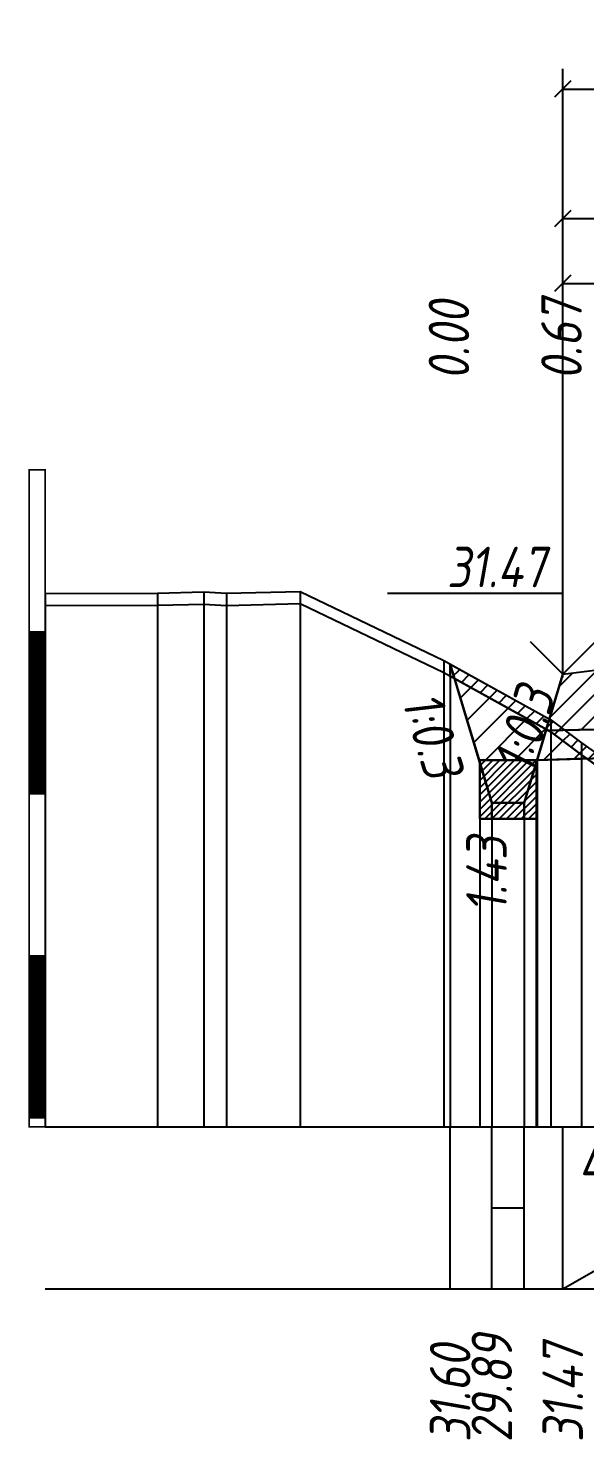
# Model space of a CAD drawing. Extents: x -717 to 1451, y -133302 to 233.
# Drawn here: x 78.9 to 113.3, y -109578.3 to -109491.2 of the extents above; entities that cross this region are included whole.
import ezdxf
from ezdxf.enums import TextEntityAlignment as Align

# ---------------------------------------------------------------- set-up
doc = ezdxf.new("R2010")
doc.units = 0
for name, color, linetype in [('Код_514', 1, 'Continuous'), ('Контур_0', 7, 'Continuous'), ('Контур_2660', 7, 'Continuous'), ('Контур_2665', 7, 'Continuous'), ('Контур_508', 7, 'Continuous'), ('Контур_512', 7, 'Continuous'), ('Контур_513', 7, 'Continuous'), ('Красный поперечник', 1, 'Continuous'), ('Линейка абсолютных высот', 7, 'Continuous'), ('Объём_2650', 7, 'Continuous'), ('Объём_2660', 7, 'Continuous'), ('Объём_2661', 7, 'Continuous'), ('Объём_2662', 7, 'Continuous'), ('Объём_2663', 7, 'Continuous'), ('Объём_2664', 7, 'Continuous'), ('Объём_2665', 7, 'Continuous'), ('Объём_2666', 7, 'Continuous'), ('Объём_2667', 7, 'Continuous'), ('Объём_2668', 7, 'Continuous'), ('Объём_2669', 7, 'Continuous'), ('Объём_2675', 7, 'Continuous'), ('Откосы', 7, 'Continuous'), ('Отметки покрытия', 7, 'Continuous'), ('Рабочие отметки', 7, 'Continuous'), ('Таблица', 7, 'Continuous'), ('Уклоны проезжей части', 7, 'Continuous'), ('Черный поперечник', 3, 'Continuous')]:
    doc.layers.add(name, color=color, linetype=linetype)
for name, color, linetype, true_color in [('Контур_2540', 2, 'Continuous', 0xffff00), ('Контур_2562', 3, 'Continuous', 0x00ff00), ('Контур_2570', 7, 'Continuous', 0x80ff00), ('Контур_2583', 3, 'Continuous', 0x00ff00), ('Контур_2584', 3, 'Continuous', 0x00ff00), ('Контур_2736', 4, 'Continuous', 0x00ffff), ('Контур_2737', 4, 'Continuous', 0x00ffff), ('Контур_2738', 4, 'Continuous', 0x00ffff), ('Контур_2739', 4, 'Continuous', 0x00ffff), ('Контур_2741', 4, 'Continuous', 0x00ffff), ('Контур_2742', 4, 'Continuous', 0x00ffff), ('Контур_2743', 4, 'Continuous', 0x00ffff), ('Контур_2744', 7, 'Continuous', 0xa4ffff), ('Контур_2745', 7, 'Continuous', 0xa4ffff), ('Контур_2747', 4, 'Continuous', 0x00ffff), ('Контур_2748', 4, 'Continuous', 0x00ffff), ('Контур_2749', 4, 'Continuous', 0x00ffff), ('Контур_2750', 4, 'Continuous', 0x00ffff), ('Контур_2751', 4, 'Continuous', 0x00ffff), ('Контур_2752', 4, 'Continuous', 0x00ffff), ('Контур_402', 7, 'Continuous', 0xff6464), ('Контур_703', 4, 'Continuous', 0x00ffff), ('Контур_705', 4, 'Continuous', 0x00ffff), ('Контур_707', 4, 'Continuous', 0x00ffff), ('Контур_720', 131, 'Continuous', 0xaaffff), ('Объём_2540', 2, 'Continuous', 0xffff00), ('Объём_2562', 3, 'Continuous', 0x00ff00), ('Объём_2563', 7, 'Continuous', 0xff8000), ('Объём_2570', 7, 'Continuous', 0x80ff00), ('Объём_2583', 3, 'Continuous', 0x00ff00), ('Объём_2584', 3, 'Continuous', 0x00ff00), ('Объём_2594', 3, 'Continuous', 0x00ff00), ('Объём_2598', 3, 'Continuous', 0x00ff00), ('Объём_2600', 7, 'Continuous', 0x808000), ('Объём_2620', 2, 'Continuous', 0xffff00), ('Объём_2746', 2, 'Continuous', 0xffff00)]:
    doc.layers.add(name, color=color, linetype=linetype, true_color=true_color)
doc.styles.get("Standard").update_dxf_attribs({"font": 'txt', "height": 2.5})
doc.styles.add('М', font='romand.shx', dxfattribs={"width": 0.8, "oblique": 10, "height": 2.5})
doc.dimstyles.new('ISO-25', dxfattribs={"dimtxt": 2.5, "dimasz": 2.5, "dimexe": 1.25, "dimexo": 0.625, "dimtad": 1, "dimtxsty": 'Standard', "dimcen": 2.5, "dimadec": 0, "dimazin": 0, "dimtfac": 1, "dimtmove": 0, "dimatfit": 3, "dimfxl": 1, "dimarcsym": 0})
pattern_1 = [(45.000001252, (0, 0), (-0.026516505928, 0.026516504769), []), (135.00000034, (0, 0), (-0.02651650519, -0.026516505506), [])]

# ---------------------------------------------------------------- blocks, each defined once
blk = doc.blocks.new('_Oblique')
at = {"color": 0, "linetype": 'ByBlock', "lineweight": -2}
blk.add_line((-0.5, -0.5), (0.5, 0.5), dxfattribs=at)
blk = doc.blocks.new('*D3568')
at = {"color": 0, "lineweight": -2, "transparency": 16777216}
for p, q in [((111.95, -109530.506), (111.95, -109505.682)), ((129.45, -109530.556), (129.45, -109505.682)), ((111.95, -109506.932), (129.45, -109506.932))]:
    blk.add_line(p, q, dxfattribs=at)
at = {"layer": 'Defpoints', "color": 0, "transparency": 16777216}
for p in [(129.45, -109506.932), (111.95, -109531.131), (129.45, -109531.181)]:
    blk.add_point(p, dxfattribs=at)
at = {"color": 0, "lineweight": -2, "transparency": 16777216, "rotation": 180}
blk.add_blockref('_Oblique', (111.95, -109506.932), dxfattribs=at)
at = {"color": 0, "lineweight": -2, "transparency": 16777216}
blk.add_blockref('_Oblique', (129.45, -109506.932), dxfattribs=at)
at = {"color": 0, "transparency": 16777216, "insert": (120.7, -109504.819), "char_height": 2.5, "width": 9.58333, "attachment_point": 5, "style": 'М'}
blk.add_mtext('3,50', dxfattribs=at)
blk = doc.blocks.new('*D3573')
at = {"color": 0, "lineweight": -2, "transparency": 16777216}
for p, q in [((111.95, -109531.256), (111.95, -109501.682)), ((143.617, -109530.272), (143.617, -109501.682)), ((111.95, -109502.932), (143.617, -109502.932))]:
    blk.add_line(p, q, dxfattribs=at)
at = {"layer": 'Defpoints', "color": 0, "transparency": 16777216}
for p in [(143.617, -109502.932), (143.617, -109530.897), (111.95, -109531.881)]:
    blk.add_point(p, dxfattribs=at)
at = {"color": 0, "lineweight": -2, "transparency": 16777216, "rotation": 180}
blk.add_blockref('_Oblique', (111.95, -109502.932), dxfattribs=at)
at = {"color": 0, "lineweight": -2, "transparency": 16777216}
blk.add_blockref('_Oblique', (143.617, -109502.932), dxfattribs=at)
at = {"color": 0, "transparency": 16777216, "insert": (120.956, -109500.819), "char_height": 2.5, "width": 10, "attachment_point": 5, "style": 'М'}
blk.add_mtext('6,33', dxfattribs=at)
blk = doc.blocks.new('*D3574')
at = {"color": 0, "lineweight": -2, "transparency": 16777216}
for p, q in [((111.95, -109531.256), (111.95, -109493.682)), ((260.117, -109531.022), (260.117, -109493.682)), ((111.95, -109494.932), (260.117, -109494.932))]:
    blk.add_line(p, q, dxfattribs=at)
at = {"layer": 'Defpoints', "color": 0, "transparency": 16777216}
for p in [(260.117, -109494.932), (260.117, -109531.647), (111.95, -109531.881)]:
    blk.add_point(p, dxfattribs=at)
at = {"color": 0, "lineweight": -2, "transparency": 16777216, "rotation": 180}
blk.add_blockref('_Oblique', (111.95, -109494.932), dxfattribs=at)
at = {"color": 0, "lineweight": -2, "transparency": 16777216}
blk.add_blockref('_Oblique', (260.117, -109494.932), dxfattribs=at)
at = {"color": 0, "transparency": 16777216, "insert": (186.033, -109492.819), "char_height": 2.5, "width": 12.5, "attachment_point": 5, "style": 'М'}
blk.add_mtext('29,63', dxfattribs=at)

msp = doc.modelspace()

# ---------------------------------------------------------------- hatches: boundary and pattern name
at = {"layer": 'Линейка абсолютных высот'}
h = msp.add_hatch(dxfattribs=at)
h.set_pattern_fill('ANSI37', scale=0.3, style=0)
h.set_pattern_definition(pattern_1)
h.paths.add_polyline_path([(80, -109538.442), (80, -109528.442), (79, -109528.442), (79, -109538.442)])
h = msp.add_hatch(dxfattribs=at)
h.set_pattern_fill('ANSI37', scale=0.3, style=0)
h.set_pattern_definition(pattern_1)
h.paths.add_polyline_path([(80, -109558.442), (80, -109548.442), (79, -109548.442), (79, -109558.442)])
at = {"layer": 'Объём_2563'}
h = msp.add_hatch(dxfattribs=at)
h.set_pattern_fill('ANSI31', color=256, scale=0.3)
h.paths.add_polyline_path([(127.031, -109534.216), (110.909, -109534.539), (111.95, -109531.068), (114.433, -109530.759), (114.433, -109531.259), (113.933, -109531.259), (113.933, -109532.259), (115.333, -109532.259), (115.333, -109531.691), (124.329, -109531.513), (124.329, -109532.053), (125.729, -109532.053), (125.729, -109531.431), (128.55, -109531.305), (128.551, -109532.119), (128.051, -109532.119), (128.052, -109533.119), (129.45, -109533.118), (129.45, -109533.268), (127.95, -109533.298)])
h.paths.add_polyline_path([(264.091, -109534.364), (245.035, -109533.983), (244.117, -109533.065), (242.617, -109533.035), (242.617, -109532.885), (244.015, -109532.886), (244.016, -109531.886), (243.516, -109531.886), (243.516, -109531.072), (246.338, -109531.198), (246.338, -109531.82), (247.738, -109531.82), (247.738, -109531.28), (256.733, -109531.458), (256.733, -109532.026), (258.133, -109532.026), (258.133, -109531.026), (257.633, -109531.026), (257.633, -109530.526), (260.117, -109530.835), (264.091, -109533.484)])
at = {"layer": 'Объём_2570'}
h = msp.add_hatch(dxfattribs=at)
h.set_pattern_fill('ANSI31', color=256, scale=0.2)
h.paths.add_polyline_path([(130.742, -109532.872), (128.059, -109533.551), (120.857, -109534.585), (118.372, -109537.326), (116.961, -109538.785), (113.098, -109536.047), (111.21, -109534.619), (105, -109531.182), (105, -109530.432), (111.21, -109533.869), (113.098, -109535.297), (116.961, -109538.035), (118.372, -109536.576), (120.857, -109533.835), (128.059, -109532.801), (130.742, -109532.122)])
h.paths.add_polyline_path([(274.86, -109533.351), (268.866, -109533.5), (268.367, -109533.57), (264.157, -109534.254), (262.637, -109534.064), (254.306, -109533.113), (254.306, -109532.363), (262.637, -109533.314), (264.157, -109533.504), (268.367, -109532.82), (268.866, -109532.75), (274.86, -109532.601)])
at = {"layer": 'Объём_2600'}
h = msp.add_hatch(dxfattribs=at)
h.set_pattern_fill('ANSI31', color=6, scale=0.4)
h.paths.add_polyline_path([(128.059, -109533.551), (130.742, -109532.872), (130.742, -109532.122), (134.58, -109532.019), (140.545, -109531.585), (141.045, -109532.335), (141.045, -109535.444), (119.492, -109536.091), (120.857, -109534.585)])
h.paths.add_polyline_path([(111.21, -109534.619), (113.098, -109536.047), (113.417, -109536.273), (110.361, -109536.365), (106.78, -109536.365), (105.27, -109531.332)])
h.paths.add_polyline_path([(273.563, -109533.466), (273.563, -109534.668), (270.116, -109536.966), (267.51, -109536.966), (266.29, -109536.152), (242.617, -109535.442), (242.617, -109532.469), (246, -109532.539), (246.5, -109531.789), (251.448, -109532.121), (254.306, -109532.363), (254.306, -109533.113), (262.637, -109534.064), (264.157, -109534.254), (268.367, -109533.57), (268.866, -109533.5), (273.691, -109533.38)])
at = {"layer": 'Объём_2620'}
h = msp.add_hatch(dxfattribs=at)
h.set_pattern_fill('ANSI31', color=2, scale=0.1)
h.paths.add_polyline_path([(106.826, -109540), (106.82, -109539.98), (106.82, -109536.5), (106.78, -109536.365), (110.361, -109536.365), (110.32, -109536.5), (110.32, -109539.98), (110.314, -109540)])

# ---------------------------------------------------------------- linework, layer by layer
at = {"layer": 'Код_514'}
for p, q in [((105, -109569), (105, -109559)), ((107.57, -109569), (107.57, -109559)), ((109.57, -109569), (109.57, -109559)), ((111.95, -109569), (111.95, -109559)), ((111.95, -109569), (129.45, -109559)), ((107.57, -109564), (109.57, -109564))]:
    msp.add_line(p, q, dxfattribs=at)
at = {"layer": 'Контур_0', "flags": 128}
for points in [[(111.95, -109531.068), (111.124, -109533.822), (111.124, -109533.822), (111.124, -109533.822), (111.124, -109533.822), (111.124, -109533.822), (111.124, -109533.822), (111.124, -109533.822), (111.124, -109533.822), (111.124, -109533.822), (111.124, -109533.822), (111.124, -109533.822), (111.124, -109533.822), (111.124, -109533.822), (111.124, -109533.822), (109.57, -109539), (107.57, -109539), (105, -109530.432), (105, -109530.432), (105, -109530.432), (105, -109530.432), (105, -109530.432), (105, -109530.432), (105, -109530.432), (105, -109530.432), (105, -109530.432), (105, -109530.432), (105, -109530.432), (105, -109530.432), (105, -109530.432)], [(111.95, -109531.068), (111.124, -109533.822), (111.124, -109533.822), (111.124, -109533.822), (111.124, -109533.822), (111.124, -109533.822), (111.124, -109533.822), (111.124, -109533.822), (111.124, -109533.822), (111.124, -109533.822), (111.124, -109533.822), (111.124, -109533.822), (111.124, -109533.822), (111.124, -109533.822), (111.124, -109533.822), (109.57, -109539)], [(110.909, -109534.539), (127.031, -109534.216), (127.95, -109533.298), (129.45, -109533.268)]]:
    msp.add_lwpolyline(points, dxfattribs=at)
at = {"layer": 'Контур_2540', "flags": 128}
msp.add_lwpolyline([(141.045, -109535.444), (110.361, -109536.365), (110.909, -109534.539), (141.045, -109533.936), (141.045, -109535.444), (141.045, -109535.444)], dxfattribs=at)
at = {"layer": 'Контур_2562', "flags": 128}
msp.add_lwpolyline([(111.95, -109531.068), (111.95, -109531.068), (111.95, -109531.068), (111.95, -109531.068), (111.95, -109531.068)], dxfattribs=at)
at = {"layer": 'Контур_2570', "flags": 128}
msp.add_lwpolyline([(80, -109526.821), (86.938, -109526.797), (89.8, -109526.73), (91.186, -109526.812), (95.728, -109526.705), (104.606, -109530.964), (111.21, -109534.619), (113.098, -109536.047), (116.961, -109538.785), (118.372, -109537.326), (120.857, -109534.585), (120.857, -109534.585), (128.059, -109533.551), (130.742, -109532.872), (130.742, -109532.122), (134.58, -109532.019), (140.545, -109531.585), (141.045, -109532.335), (191.867, -109531.396)], dxfattribs=at)
at = {"layer": 'Контур_2583', "flags": 128}
for points in [[(106.826, -109540), (107.57, -109540), (107.57, -109539), (106.82, -109536.5), (106.82, -109539.98), (106.826, -109540)], [(110.32, -109539.98), (110.32, -109536.5), (109.57, -109539), (109.57, -109540), (110.314, -109540), (110.32, -109539.98)]]:
    msp.add_lwpolyline(points, dxfattribs=at)
at = {"layer": 'Контур_2584', "flags": 128}
msp.add_lwpolyline([(109.57, -109540), (109.57, -109539), (107.57, -109539), (107.57, -109540), (109.57, -109540)], dxfattribs=at)
at = {"layer": 'Контур_2660', "flags": 128}
msp.add_lwpolyline([(110.361, -109536.365), (141.045, -109535.444)], dxfattribs=at)
at = {"layer": 'Контур_2665', "flags": 128}
msp.add_lwpolyline([(111.95, -109531.068), (111.95, -109531.068)], dxfattribs=at)
at = {"layer": 'Контур_2736', "flags": 128}
for points in [[(111.95, -109531.068), (111.124, -109533.822)], [(111.124, -109533.822), (109.57, -109539)]]:
    msp.add_lwpolyline(points, dxfattribs=at)
at = {"layer": 'Контур_2737', "flags": 128}
msp.add_lwpolyline([(111.124, -109533.822), (111.124, -109533.822)], dxfattribs=at)
at = {"layer": 'Контур_2738', "flags": 128}
msp.add_lwpolyline([(111.124, -109533.822), (111.124, -109533.822)], dxfattribs=at)
at = {"layer": 'Контур_2739', "flags": 128}
msp.add_lwpolyline([(111.124, -109533.822), (111.124, -109533.822)], dxfattribs=at)
at = {"layer": 'Контур_2741', "flags": 128}
msp.add_lwpolyline([(105, -109530.432), (105, -109530.432)], dxfattribs=at)
at = {"layer": 'Контур_2742', "flags": 128}
msp.add_lwpolyline([(105, -109530.432), (105, -109530.432)], dxfattribs=at)
at = {"layer": 'Контур_2743', "flags": 128}
msp.add_lwpolyline([(105, -109530.432), (105, -109530.432)], dxfattribs=at)
at = {"layer": 'Контур_2744', "flags": 128}
msp.add_lwpolyline([(105, -109530.432), (105, -109530.432)], dxfattribs=at)
msp.add_lwpolyline([(105, -109530.432), (105, -109530.432)], dxfattribs=at)
msp.add_lwpolyline([(105, -109530.432), (105, -109530.432)], dxfattribs=at)
msp.add_lwpolyline([(105, -109530.432), (105, -109530.432)], dxfattribs=at)
msp.add_lwpolyline([(105, -109530.432), (105, -109530.432)], dxfattribs=at)
msp.add_lwpolyline([(105, -109530.432), (105, -109530.432)], dxfattribs=at)
at = {"layer": 'Контур_2745', "flags": 128}
msp.add_lwpolyline([(111.124, -109533.822), (111.124, -109533.822)], dxfattribs=at)
msp.add_lwpolyline([(111.124, -109533.822), (111.124, -109533.822)], dxfattribs=at)
msp.add_lwpolyline([(111.124, -109533.822), (111.124, -109533.822)], dxfattribs=at)
msp.add_lwpolyline([(111.124, -109533.822), (111.124, -109533.822)], dxfattribs=at)
msp.add_lwpolyline([(111.124, -109533.822), (111.124, -109533.822)], dxfattribs=at)
msp.add_lwpolyline([(111.124, -109533.822), (111.124, -109533.822)], dxfattribs=at)
at = {"layer": 'Контур_2747', "flags": 128}
msp.add_lwpolyline([(111.124, -109533.822), (111.124, -109533.822)], dxfattribs=at)
at = {"layer": 'Контур_2748', "flags": 128}
msp.add_lwpolyline([(111.124, -109533.822), (111.124, -109533.822)], dxfattribs=at)
at = {"layer": 'Контур_2749', "flags": 128}
msp.add_lwpolyline([(111.124, -109533.822), (111.124, -109533.822)], dxfattribs=at)
at = {"layer": 'Контур_2750', "flags": 128}
msp.add_lwpolyline([(105, -109530.432), (105, -109530.432)], dxfattribs=at)
at = {"layer": 'Контур_2751', "flags": 128}
msp.add_lwpolyline([(105, -109530.432), (105, -109530.432)], dxfattribs=at)
at = {"layer": 'Контур_2752', "flags": 128}
msp.add_lwpolyline([(105, -109530.432), (105, -109530.432)], dxfattribs=at)
at = {"layer": 'Контур_402', "flags": 128}
msp.add_lwpolyline([(110.361, -109536.365), (141.045, -109535.444), (141.045, -109533.036), (191.867, -109532.02), (242.617, -109533.035), (242.617, -109535.442), (266.29, -109536.152)], dxfattribs=at)
at = {"layer": 'Контур_508', "flags": 128}
msp.add_lwpolyline([(105, -109530.432), (106.82, -109536.5), (106.82, -109539.98), (106.826, -109540), (107.57, -109540), (109.57, -109540), (110.314, -109540), (110.32, -109539.98), (110.32, -109536.5), (110.361, -109536.365), (141.045, -109535.444), (141.045, -109533.036), (191.867, -109532.02), (242.617, -109533.035), (242.617, -109535.442), (266.29, -109536.152), (267.51, -109536.966), (267.813, -109536.966), (269.813, -109536.966), (270.116, -109536.966), (273.563, -109534.668), (273.563, -109533.466), (274.86, -109532.601)], dxfattribs=at)
at = {"layer": 'Контур_512', "flags": 128}
msp.add_lwpolyline([(105, -109530.432), (106.82, -109536.5), (106.82, -109539.98), (106.826, -109540), (107.57, -109540), (109.57, -109540), (110.314, -109540), (110.32, -109539.98), (110.32, -109536.5), (110.361, -109536.365), (141.045, -109535.444)], dxfattribs=at)
at = {"layer": 'Контур_513', "flags": 128}
msp.add_lwpolyline([(105, -109530.432), (106.82, -109536.5), (106.82, -109539.98), (106.826, -109540), (107.57, -109540), (109.57, -109540), (110.314, -109540), (110.32, -109539.98), (110.32, -109536.5), (110.361, -109536.365), (141.045, -109535.444), (141.045, -109533.036), (191.867, -109532.02), (242.617, -109533.035), (242.617, -109535.442), (266.29, -109536.152), (267.51, -109536.966), (267.813, -109536.966), (269.813, -109536.966), (270.116, -109536.966), (273.563, -109534.668), (273.563, -109533.466), (274.86, -109532.601)], dxfattribs=at)
at = {"layer": 'Контур_703', "flags": 128}
msp.add_lwpolyline([(111.95, -109531.068), (111.124, -109533.822)], dxfattribs=at)
at = {"layer": 'Контур_705', "flags": 128}
msp.add_lwpolyline([(111.124, -109533.822), (111.124, -109533.822)], dxfattribs=at)
at = {"layer": 'Контур_707', "flags": 128}
msp.add_lwpolyline([(107.57, -109539), (105, -109530.432)], dxfattribs=at)
at = {"layer": 'Контур_720', "flags": 128}
msp.add_lwpolyline([(109.57, -109539), (107.57, -109539)], dxfattribs=at)
at = {"layer": 'Красный поперечник'}
for p, q in [((105, -109530.432), (105, -109559)), ((105, -109530.432), (107.57, -109539)), ((109.57, -109539), (111.95, -109531.068)), ((106.82, -109536.5), (106.82, -109559)), ((110.32, -109536.5), (110.32, -109559)), ((110.361, -109536.365), (110.361, -109559)), ((107.57, -109539), (109.57, -109539)), ((106.82, -109539.98), (106.82, -109559)), ((106.826, -109540), (106.826, -109559)), ((107.57, -109540), (107.57, -109559)), ((109.57, -109540), (109.57, -109559)), ((110.314, -109540), (110.314, -109559)), ((110.32, -109539.98), (110.32, -109559))]:
    msp.add_line(p, q, dxfattribs=at)
at = {"layer": 'Линейка абсолютных высот', "color": 7, "const_width": 0.1, "flags": 128}
for points in [[(80, -109528.442), (80, -109518.442), (79, -109518.442), (79, -109528.442), (80, -109528.442)], [(80, -109538.442), (80, -109528.442), (79, -109528.442), (79, -109538.442), (80, -109538.442)], [(80, -109548.442), (80, -109538.442), (79, -109538.442), (79, -109548.442), (80, -109548.442)], [(80, -109558.442), (80, -109548.442), (79, -109548.442), (79, -109558.442), (80, -109558.442)], [(80, -109559), (80, -109558.442), (79, -109558.442), (79, -109559), (80, -109559)]]:
    msp.add_lwpolyline(points, dxfattribs=at)
at = {"layer": 'Объём_2540', "flags": 128}
msp.add_lwpolyline([(141.045, -109535.444), (110.361, -109536.365), (110.909, -109534.539), (141.045, -109533.936), (141.045, -109535.444), (141.045, -109535.444)], dxfattribs=at)
at = {"layer": 'Объём_2562', "flags": 128}
msp.add_lwpolyline([(111.95, -109531.068), (111.95, -109531.068), (111.95, -109531.068), (111.95, -109531.068), (111.95, -109531.068)], dxfattribs=at)
at = {"layer": 'Объём_2563', "color": 250, "flags": 128}
msp.add_lwpolyline([(127.031, -109534.216), (110.909, -109534.539), (111.95, -109531.068), (114.433, -109530.759), (114.433, -109531.259), (113.933, -109531.259), (113.933, -109532.259), (115.333, -109532.259), (115.333, -109531.691), (124.329, -109531.513), (124.329, -109532.053), (125.729, -109532.053), (125.729, -109531.431), (128.55, -109531.305), (128.551, -109532.119), (128.051, -109532.119), (128.052, -109533.119), (129.45, -109533.118), (129.45, -109533.268), (127.95, -109533.298), (127.031, -109534.216), (127.031, -109534.216)], dxfattribs=at)
at = {"layer": 'Объём_2570', "flags": 128}
msp.add_lwpolyline([(130.742, -109532.872), (128.059, -109533.551), (120.857, -109534.585), (118.372, -109537.326), (116.961, -109538.785), (113.098, -109536.047), (111.21, -109534.619), (105, -109531.182), (105, -109530.432), (111.21, -109533.869), (113.098, -109535.297), (116.961, -109538.035), (118.372, -109536.576), (120.857, -109533.835), (128.059, -109532.801), (130.742, -109532.122), (130.742, -109532.872), (130.742, -109532.872)], dxfattribs=at)
at = {"layer": 'Объём_2583', "flags": 128}
for points in [[(106.826, -109540), (107.57, -109540), (107.57, -109539), (106.82, -109536.5), (106.82, -109539.98), (106.826, -109540)], [(110.32, -109539.98), (110.32, -109536.5), (109.57, -109539), (109.57, -109540), (110.314, -109540), (110.32, -109539.98)]]:
    msp.add_lwpolyline(points, dxfattribs=at)
at = {"layer": 'Объём_2584', "flags": 128}
msp.add_lwpolyline([(109.57, -109540), (109.57, -109539), (107.57, -109539), (107.57, -109540), (109.57, -109540)], dxfattribs=at)
at = {"layer": 'Объём_2594', "flags": 128}
for points in [[(107.57, -109539), (106.82, -109536.5)], [(110.32, -109536.5), (109.57, -109539)]]:
    msp.add_lwpolyline(points, dxfattribs=at)
at = {"layer": 'Объём_2598', "flags": 128}
msp.add_lwpolyline([(109.57, -109539), (107.57, -109539)], dxfattribs=at)
at = {"layer": 'Объём_2600', "flags": 128}
msp.add_lwpolyline([(105, -109531.182), (105, -109530.432), (105.27, -109531.332), (105, -109531.182), (105, -109531.182)], dxfattribs=at)
at = {"layer": 'Объём_2620', "flags": 128}
msp.add_lwpolyline([(106.826, -109540), (106.82, -109539.98), (106.82, -109536.5), (106.78, -109536.365), (110.361, -109536.365), (110.32, -109536.5), (110.32, -109539.98), (110.314, -109540), (106.826, -109540), (106.826, -109540)], dxfattribs=at)
at = {"layer": 'Объём_2650', "color": 6, "flags": 128}
msp.add_lwpolyline([(111.21, -109534.619), (113.098, -109536.047), (113.417, -109536.273), (110.361, -109536.365), (106.78, -109536.365), (105.27, -109531.332), (111.21, -109534.619), (111.21, -109534.619)], dxfattribs=at)
at = {"layer": 'Объём_2660', "flags": 128}
msp.add_lwpolyline([(110.361, -109536.365), (141.045, -109535.444)], dxfattribs=at)
at = {"layer": 'Объём_2661', "flags": 128}
msp.add_lwpolyline([(111.95, -109531.068), (111.124, -109533.822), (110.361, -109536.365)], dxfattribs=at)
at = {"layer": 'Объём_2662', "flags": 128}
msp.add_lwpolyline([(106.78, -109536.365), (105, -109530.432)], dxfattribs=at)
at = {"layer": 'Объём_2663', "flags": 128}
for points in [[(107.57, -109539), (106.78, -109536.365)], [(110.361, -109536.365), (109.57, -109539)]]:
    msp.add_lwpolyline(points, dxfattribs=at)
at = {"layer": 'Объём_2664', "flags": 128}
msp.add_lwpolyline([(109.57, -109539), (107.57, -109539)], dxfattribs=at)
at = {"layer": 'Объём_2665', "flags": 128}
msp.add_lwpolyline([(111.95, -109531.068), (111.95, -109531.068)], dxfattribs=at)
at = {"layer": 'Объём_2666', "flags": 128}
for points in [[(111.95, -109531.068), (111.124, -109533.822)], [(111.124, -109533.822), (110.361, -109536.365)]]:
    msp.add_lwpolyline(points, dxfattribs=at)
at = {"layer": 'Объём_2667', "flags": 128}
for points in [[(105, -109530.432), (105, -109530.432)], [(111.124, -109533.822), (111.124, -109533.822)]]:
    msp.add_lwpolyline(points, dxfattribs=at)
at = {"layer": 'Объём_2668', "flags": 128}
for points in [[(105, -109530.432), (105, -109530.432)], [(111.124, -109533.822), (111.124, -109533.822)]]:
    msp.add_lwpolyline(points, dxfattribs=at)
at = {"layer": 'Объём_2669', "flags": 128}
for points in [[(105, -109530.432), (105, -109530.432)], [(111.124, -109533.822), (111.124, -109533.822)]]:
    msp.add_lwpolyline(points, dxfattribs=at)
at = {"layer": 'Объём_2675', "flags": 128}
for points in [[(105, -109530.432), (105, -109530.432)], [(105, -109530.432), (105, -109530.432)], [(105, -109530.432), (105, -109530.432)], [(105, -109530.432), (105, -109530.432)], [(105, -109530.432), (105, -109530.432)], [(105, -109530.432), (105, -109530.432)], [(111.124, -109533.822), (111.124, -109533.822)], [(111.124, -109533.822), (111.124, -109533.822)], [(111.124, -109533.822), (111.124, -109533.822)], [(111.124, -109533.822), (111.124, -109533.822)], [(111.124, -109533.822), (111.124, -109533.822)], [(111.124, -109533.822), (111.124, -109533.822)]]:
    msp.add_lwpolyline(points, dxfattribs=at)
at = {"layer": 'Объём_2746', "flags": 128}
for points in [[(111.21, -109534.619), (113.098, -109536.047), (113.417, -109536.273), (110.361, -109536.365), (110.931, -109534.465), (111.21, -109534.619), (111.21, -109534.619)], [(106.82, -109536.5), (107.57, -109539), (109.57, -109539), (110.32, -109536.5), (110.32, -109539.98), (110.314, -109540), (106.826, -109540), (106.82, -109539.98), (106.82, -109536.5), (106.82, -109536.5)]]:
    msp.add_lwpolyline(points, dxfattribs=at)
at = {"layer": 'Отметки покрытия', "color": 1}
for p, q in [((111.95, -109526.068), (101.134, -109526.068)), ((111.95, -109531.068), (111.95, -109526.068)), ((111.95, -109531.068), (109.95, -109529.068)), ((111.95, -109531.068), (113.95, -109529.068))]:
    msp.add_line(p, q, dxfattribs=at)
at = {"layer": 'Таблица'}
for p, q in [((80, -109559), (299.86, -109559)), ((80, -109569), (299.86, -109569))]:
    msp.add_line(p, q, dxfattribs=at)
at = {"layer": 'Черный поперечник', "color": 7}
for p, q in [((80, -109526.071), (80, -109559)), ((86.938, -109526.047), (86.938, -109559)), ((89.8, -109525.98), (89.8, -109559)), ((91.186, -109526.062), (91.186, -109559)), ((95.728, -109525.955), (95.728, -109559)), ((104.606, -109530.214), (104.606, -109559)), ((111.21, -109533.869), (111.21, -109559)), ((113.098, -109535.297), (113.098, -109559))]:
    msp.add_line(p, q, dxfattribs=at)
at = {"layer": 'Черный поперечник', "flags": 128}
msp.add_lwpolyline([(80, -109526.071), (86.938, -109526.047), (89.8, -109525.98), (91.186, -109526.062), (95.728, -109525.955), (104.606, -109530.214), (111.21, -109533.869), (113.098, -109535.297), (116.961, -109538.035), (118.372, -109536.576), (120.857, -109533.835), (128.059, -109532.801), (130.742, -109532.122), (134.58, -109532.019), (140.545, -109531.585), (141.045, -109532.335), (191.867, -109531.396)], dxfattribs=at)

# ---------------------------------------------------------------- texts
at = {"layer": 'Код_514', "style": 'М', "oblique": 10, "width": 0.8}
msp.add_text('40.00', height=2.5, dxfattribs=at).set_placement((112.95, -109560), align=Align.TOP_LEFT)
for s, p in [('29.89', (107.57, -109578.476)), ('31.60', (105, -109578.476)), ('31.47', (111.95, -109578.476))]:
    msp.add_text(s, height=2.5, rotation=90, dxfattribs=at).set_placement(p, align=Align.MIDDLE_LEFT)
at = {"layer": 'Откосы', "color": 1, "style": 'М', "oblique": 10, "width": 0.8}
msp.add_text('1:0.3', height=2.5, rotation=73.30076, dxfattribs=at).set_placement((111.5, -109535.029), align=Align.BOTTOM_CENTER)
at = {"layer": 'Отметки покрытия', "color": 1, "style": 'М', "oblique": 10, "width": 0.8}
msp.add_text('31.47', height=2.5, dxfattribs=at).set_placement((110.95, -109526.442), align=Align.BOTTOM_RIGHT)
at = {"layer": 'Рабочие отметки', "color": 1, "style": 'М', "oblique": 10, "width": 0.8}
for s, p in [('0.00', (104.922, -109512.885)), ('0.67', (111.872, -109512.885))]:
    msp.add_text(s, height=2.5, rotation=90, dxfattribs=at).set_placement(p, align=Align.MIDDLE_LEFT)
msp.add_text('1.43', height=2.5, rotation=90, dxfattribs=at).set_placement((107.242, -109541.062), align=Align.MIDDLE_RIGHT)
at = {"layer": 'Уклоны проезжей части', "color": 1, "style": 'М', "oblique": 10, "width": 0.8}
msp.add_text('1:0.3', height=2.5, rotation=286.69924, dxfattribs=at).set_placement((102.03, -109535.398), align=Align.BOTTOM_CENTER)

# ---------------------------------------------------------------- dimensions: what is measured, and where the dimension line sits
at = {"color": 5}
for base, p1, p2, picture, middle in [((260.117, -109494.932), (111.95, -109531.881), (260.117, -109531.647), '*D3574', (186.033, -109492.819)), ((129.45, -109506.932), (111.95, -109531.131), (129.45, -109531.181), '*D3568', (120.7, -109504.819))]:
    dim = msp.add_linear_dim(base=base, p1=p1, p2=p2, angle=180, dimstyle='ISO-25', override={"dimasz": 1, "dimlfac": 0.2, "dimzin": 0, "dimtxsty": 'М', "dimblk1": 'Oblique', "dimblk2": 'Oblique', "dimsah": 1}, dxfattribs=at)
    dim.commit()
    dim.dimension.update_dxf_attribs({"geometry": picture, "text_midpoint": middle})
dim = msp.add_linear_dim(base=(143.617, -109502.932), p1=(111.95, -109531.881), p2=(143.617, -109530.897), angle=180, dimstyle='ISO-25', override={"dimasz": 1, "dimlfac": 0.2, "dimzin": 0, "dimtxsty": 'М', "dimblk1": 'Oblique', "dimblk2": 'Oblique', "dimsah": 1}, dxfattribs=at)
dim.commit()
dim.dimension.update_dxf_attribs({"geometry": '*D3573', "text_midpoint": (120.956, -109502.932), "dimtype": 160})

doc.saveas('drawing.dxf')
